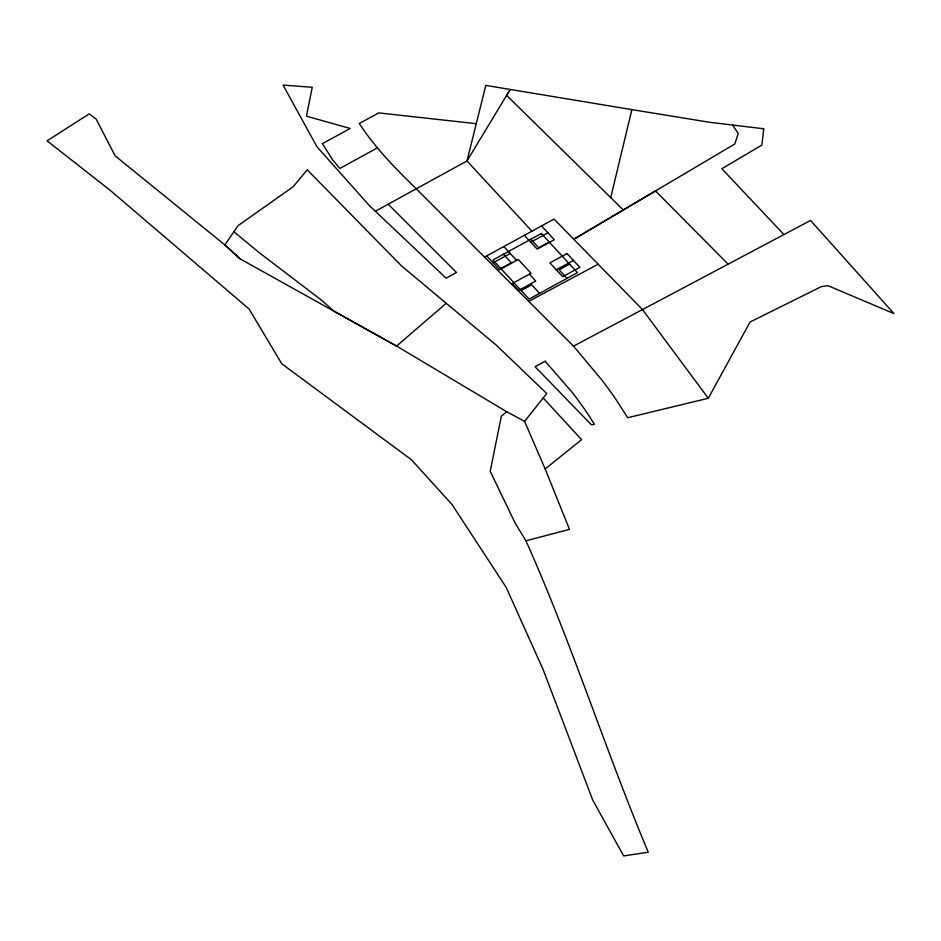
<?xml version="1.0" encoding="UTF-8"?>
<svg xmlns="http://www.w3.org/2000/svg" width="941" height="941" viewBox="0 0 941 941"><rect width="100%" height="100%" fill="white"/><g stroke="black" fill="none" stroke-linecap="round" stroke-linejoin="round"><path stroke-width="1.41" d="M610.721 197.61L631.882 109.627L709.808 122.318L763.763 128.776L761.857 145.079L721.876 168.733L783.9 234.532M573.504 346.147L601.064 379.047A492.908 383.599 4.9 0 1 616.308 399.96L627.659 417.722L708.302 398.278L750.036 322.034L821.246 286.676L827.927 285.641L893.95 313.612L810.542 220.453L573.504 346.147L416.24 188.8C395.538 168.592 375.153 147.831 359.309 123.506L378.729 112.908L476.264 123.683M524.596 421.38L546.745 393.514L496.425 345.253L401.384 265.785L307.248 169.815L293.145 186.765L238.038 225.652L224.887 244.931L240.108 258.869L396.561 346.076L506.728 411.735L524.596 421.38L545.168 468.947L569.493 529.371L525.948 540.793L515.08 522.973L490.214 471.323L501.33 416.275L506.728 411.735M446.069 303.425L396.561 346.076L333.714 311.012L321.634 300.25L259.093 252.564L233.897 231.709M545.168 468.947L581.609 439.659L543.192 397.984M377.176 148.008L339.819 168.463L332.655 159.864L322.398 143.667L350.205 128.47L306.448 116.178L312.247 87.301L283.076 85.078L316.917 146.702L369.201 205.42L375.341 211.243L466.995 160.946L510.21 89.454L506.646 95.394L623.295 209.961M484.509 257.14L554.026 219.077L642.327 309.389L708.302 398.278M493.084 262.845L510.222 253.458M530.783 242.202L547.921 232.815M500.8 268.514L511.292 262.774L503.435 254.27M549.203 242.013L538.711 247.754L530.853 239.249M556.307 269.808L573.445 260.422M521.22 290.604L531.712 284.852L539.569 293.357M569.623 264.103L559.13 269.844L566.988 278.348M528.701 301.379L598.147 264.209M631.882 109.627L485.803 85.408L466.995 160.946L531.9 231.18M240.131 258.869L224.887 244.931L115.143 155.853L96.064 118.954L89.148 113.92L47.05 140.821L109.826 190.023L249.071 308.989L281.759 363.767L411.37 459.702L451.974 504.423L506.152 587.349L543.204 669.745L592.889 800.415L623.671 855.922L648.255 852.228C605.098 749.33 571.552 642.656 525.948 540.793M375.341 211.243L446.093 278.171L456.503 272.478L388.186 204.197M728.052 264.068L655.465 190.917L573.775 239.273L734.721 144.044L738.273 133.551L732.639 125.071M541.534 225.911L554.296 239.72L537.158 249.106L524.396 235.297M503.835 246.554L516.597 260.363M529.36 274.16L535.747 281.065L518.609 290.451L512.222 283.547L531.006 273.266L518.244 259.457L499.459 269.749L486.697 255.94M541.334 233.509L492.943 260.01L529.089 299.109L577.48 272.608L541.334 233.509M567.058 253.517L549.92 262.904L562.683 276.713L579.821 267.326L567.058 253.517M545.215 361.25L535.041 366.684L591.383 424.803L594.441 424.309L588.913 415.651A462.125 359.65 4.9 0 0 572.069 392.197L545.215 361.25"/></g></svg>
